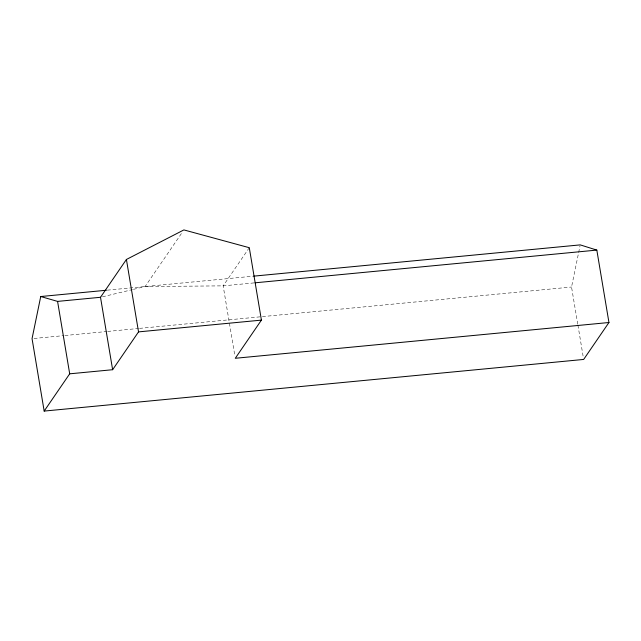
<?xml version="1.0" encoding="UTF-8"?>
<svg xmlns="http://www.w3.org/2000/svg" width="641" height="641" viewBox="0 0 641 641"><rect width="100%" height="100%" fill="white"/><g stroke="black" fill="none" stroke-linecap="round" stroke-linejoin="round"><path stroke-width="0.48" stroke-dasharray="3.21 2.4" d="M577.757 324.21L571.54 287.024L580.025 245.864M133.48 289.339L145.114 286.535L182.212 232.379M249.293 247.706L223.164 285.862L234.79 355.346M102.448 296.823L132.511 289.58M107.335 290.157L252.746 276.231M254.052 282.905L223.164 285.862L145.114 286.535M34.037 338.472L63.9 335.612M64.893 335.523L106.702 331.517M107.696 331.421L138.552 328.472M139.546 328.376L571.54 287.024M577.926 325.187L583.326 357.486"/><path stroke-width="0.96" d="M106.43 290.245L40.736 296.527L32.05 338.664L44.173 411.081L583.655 359.441L608.95 322.511L596.827 250.094L580.225 244.886L253.644 276.151M44.173 411.081L69.693 373.823L112.632 369.713L100.509 297.288L126.413 259.469L183.895 229.919L249.293 247.706L261.416 320.123L235.279 358.279L608.95 322.511M112.632 369.713L138.536 331.886L126.413 259.469M40.736 296.527L57.578 301.398L100.509 297.288M255.046 282.809L596.827 250.094M138.536 331.886L261.416 320.123M57.578 301.398L69.693 373.823"/></g></svg>
